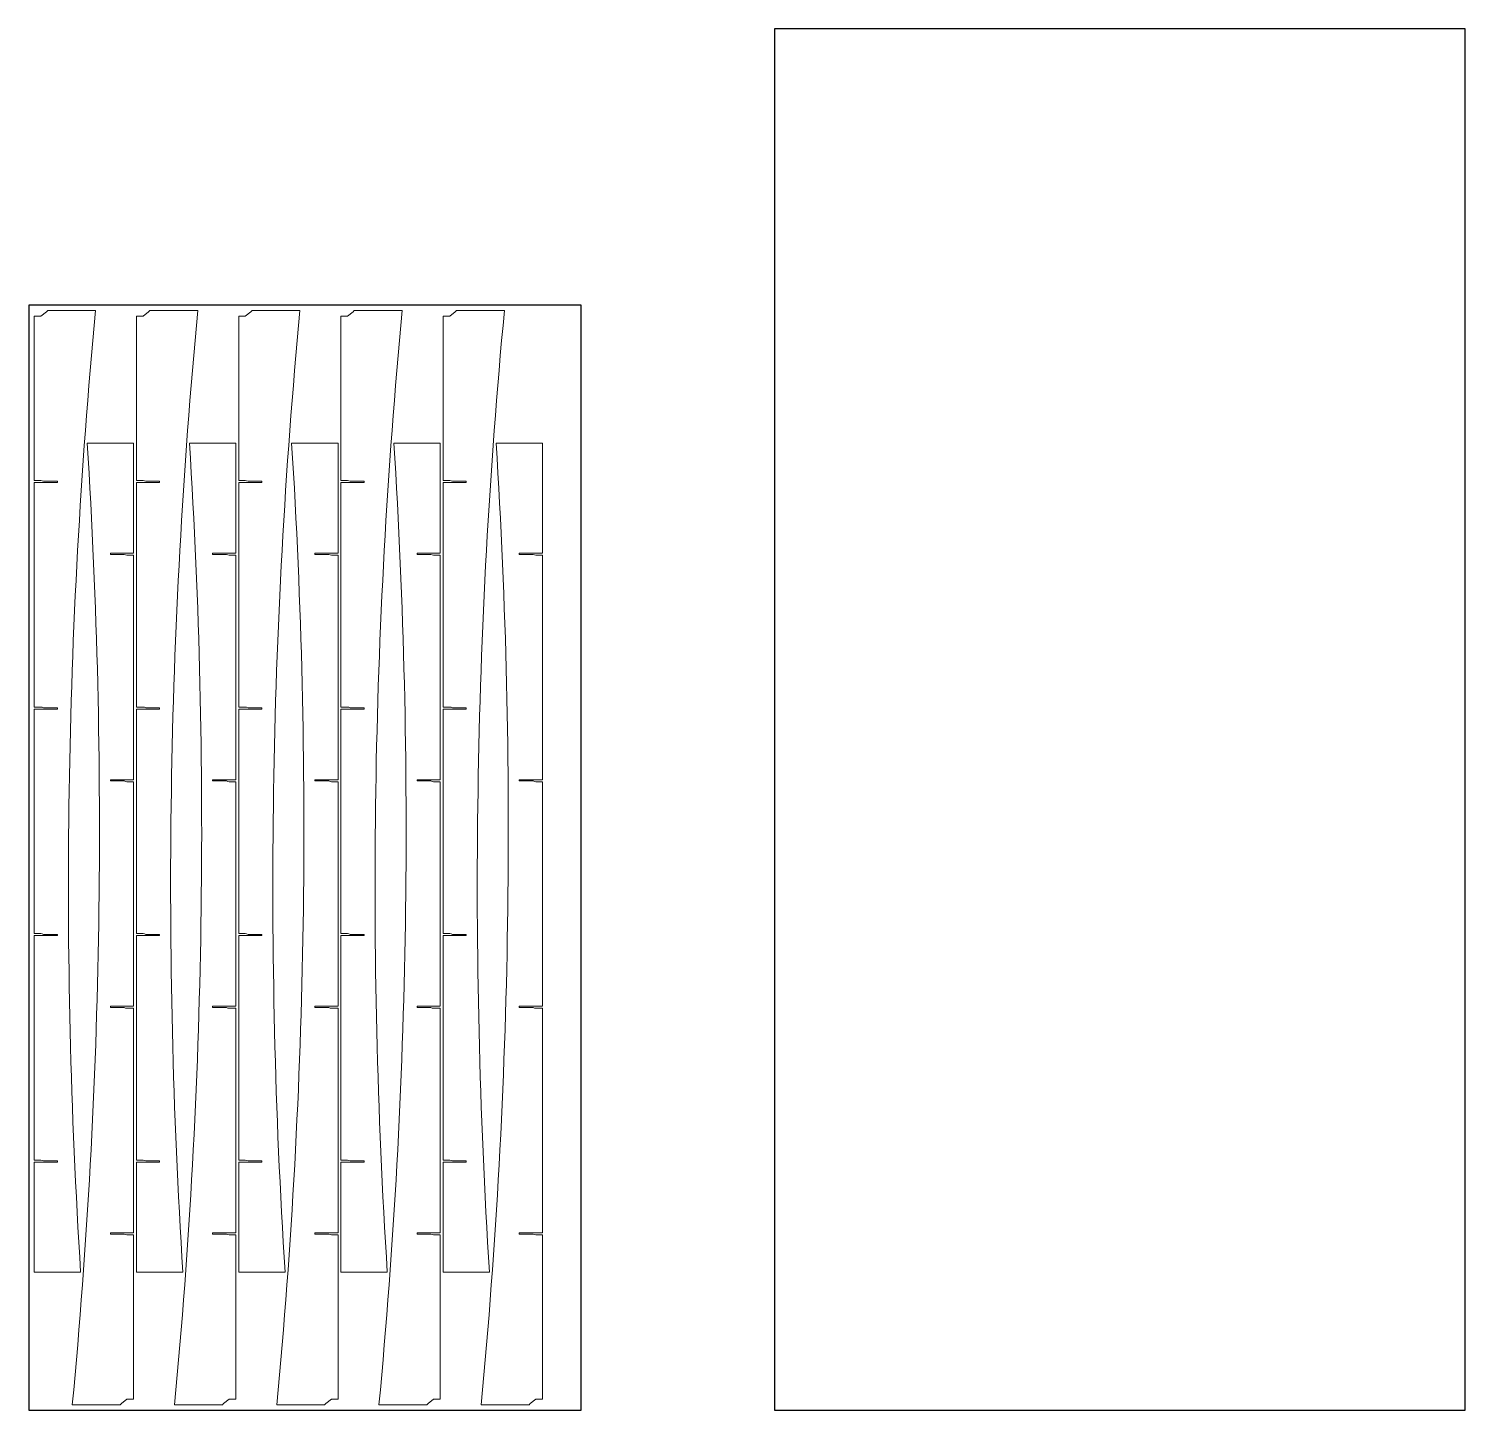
# Model space of a CAD drawing. Header units: inches. Extents: x 142 to 13302, y 211 to 2711.
# Drawn here: x 3442 to 6042, y 211 to 2711 of the extents above; entities that cross this region are included whole.
import ezdxf

# ---------------------------------------------------------------- set-up
doc = ezdxf.new("R2010")
doc.units = ezdxf.units.IN
doc.header["$MEASUREMENT"] = 0
doc.layers.add('IV_OUTER_PROFILE', color=7, linetype='Continuous', lineweight=5)

msp = doc.modelspace()

# ---------------------------------------------------------------- linework, layer by layer
for points in [[(4791.6, 211.4), (6041.6, 211.4), (6041.6, 2711.4), (4791.6, 2711.4)], [(3441.6, 211.4), (4441.6, 211.4), (4441.6, 2211.4), (3441.6, 2211.4)]]:
    msp.add_lwpolyline(points, close=True)
at = {"layer": 'IV_OUTER_PROFILE'}
for p, q in [((3451.6, 2191.4), (3451.6, 1897)), ((3463.6, 2191.4), (3451.6, 2191.4)), ((3473.5, 2199.1), (3463.6, 2191.4)), ((3473.5, 2199.1), (3475.9, 2201.4)), ((3475.9, 2201.4), (3562.5, 2201.4)), ((3636.6, 2191.4), (3636.6, 1897)), ((3648.6, 2191.4), (3636.6, 2191.4)), ((3658.5, 2199.1), (3648.6, 2191.4)), ((3658.5, 2199.1), (3660.9, 2201.4)), ((3660.9, 2201.4), (3747.5, 2201.4)), ((3821.6, 2191.4), (3821.6, 1897)), ((3833.6, 2191.4), (3821.6, 2191.4)), ((3843.5, 2199.1), (3833.6, 2191.4)), ((3843.5, 2199.1), (3845.9, 2201.4)), ((3845.9, 2201.4), (3932.5, 2201.4)), ((4006.6, 2191.4), (4006.6, 1897)), ((4018.6, 2191.4), (4006.6, 2191.4)), ((4028.5, 2199.1), (4018.6, 2191.4)), ((4028.5, 2199.1), (4030.9, 2201.4)), ((4030.9, 2201.4), (4117.5, 2201.4)), ((4191.6, 2191.4), (4191.6, 1897)), ((4203.6, 2191.4), (4191.6, 2191.4)), ((4213.5, 2199.1), (4203.6, 2191.4)), ((4213.5, 2199.1), (4215.9, 2201.4)), ((4215.9, 2201.4), (4302.5, 2201.4)), ((3547.4, 1961.4), (3631.4, 1961.4)), ((3631.4, 1762.5), (3631.4, 1961.4)), ((3732.4, 1961.4), (3816.4, 1961.4)), ((3816.4, 1762.5), (3816.4, 1961.4)), ((3917.4, 1961.4), (4001.4, 1961.4)), ((4001.4, 1762.5), (4001.4, 1961.4)), ((4102.4, 1961.4), (4186.4, 1961.4)), ((4186.4, 1762.5), (4186.4, 1961.4)), ((4287.4, 1961.4), (4371.4, 1961.4)), ((4371.4, 1762.5), (4371.4, 1961.4)), ((3451.6, 1894), (3451.6, 1897)), ((3463.6, 1894), (3451.6, 1894)), ((3493.5, 1890.3), (3451.6, 1890.3)), ((3451.6, 1890.3), (3451.6, 1487)), ((3466, 1893.6), (3463.6, 1894)), ((3468.5, 1892.5), (3466, 1893.6)), ((3468.5, 1892.5), (3470.6, 1892.5)), ((3470.6, 1892.5), (3493.5, 1892.5)), ((3493.5, 1892.5), (3493.5, 1890.3)), ((3636.6, 1894), (3636.6, 1897)), ((3648.6, 1894), (3636.6, 1894)), ((3678.5, 1890.3), (3636.6, 1890.3)), ((3636.6, 1890.3), (3636.6, 1487)), ((3651, 1893.6), (3648.6, 1894)), ((3653.5, 1892.5), (3651, 1893.6)), ((3653.5, 1892.5), (3655.6, 1892.5)), ((3655.6, 1892.5), (3678.5, 1892.5)), ((3678.5, 1892.5), (3678.5, 1890.3)), ((3821.6, 1894), (3821.6, 1897)), ((3833.6, 1894), (3821.6, 1894)), ((3863.5, 1890.3), (3821.6, 1890.3)), ((3821.6, 1890.3), (3821.6, 1487)), ((3836, 1893.6), (3833.6, 1894)), ((3838.5, 1892.5), (3836, 1893.6)), ((3838.5, 1892.5), (3840.6, 1892.5)), ((3840.6, 1892.5), (3863.5, 1892.5)), ((3863.5, 1892.5), (3863.5, 1890.3)), ((4006.6, 1894), (4006.6, 1897)), ((4018.6, 1894), (4006.6, 1894)), ((4048.5, 1890.3), (4006.6, 1890.3)), ((4006.6, 1890.3), (4006.6, 1487)), ((4021, 1893.6), (4018.6, 1894)), ((4023.5, 1892.5), (4021, 1893.6)), ((4023.5, 1892.5), (4025.6, 1892.5)), ((4025.6, 1892.5), (4048.5, 1892.5)), ((4048.5, 1892.5), (4048.5, 1890.3)), ((4191.6, 1894), (4191.6, 1897)), ((4203.6, 1894), (4191.6, 1894)), ((4233.5, 1890.3), (4191.6, 1890.3)), ((4191.6, 1890.3), (4191.6, 1487)), ((4206, 1893.6), (4203.6, 1894)), ((4208.5, 1892.5), (4206, 1893.6)), ((4208.5, 1892.5), (4210.6, 1892.5)), ((4210.6, 1892.5), (4233.5, 1892.5)), ((4233.5, 1892.5), (4233.5, 1890.3)), ((3589.4, 1760.3), (3589.4, 1762.5)), ((3589.4, 1762.5), (3631.4, 1762.5)), ((3612.4, 1760.3), (3589.4, 1760.3)), ((3614.5, 1760.3), (3612.4, 1760.3)), ((3614.5, 1760.3), (3616.9, 1759.3)), ((3616.9, 1759.3), (3619.4, 1758.9)), ((3619.4, 1758.9), (3631.4, 1758.9)), ((3631.4, 1758.9), (3631.4, 1755.9)), ((3631.4, 1352.5), (3631.4, 1755.9)), ((3774.4, 1760.3), (3774.4, 1762.5)), ((3774.4, 1762.5), (3816.4, 1762.5)), ((3797.4, 1760.3), (3774.4, 1760.3)), ((3799.5, 1760.3), (3797.4, 1760.3)), ((3799.5, 1760.3), (3801.9, 1759.3)), ((3801.9, 1759.3), (3804.4, 1758.9)), ((3804.4, 1758.9), (3816.4, 1758.9)), ((3816.4, 1758.9), (3816.4, 1755.9)), ((3816.4, 1352.5), (3816.4, 1755.9)), ((3959.4, 1760.3), (3959.4, 1762.5)), ((3959.4, 1762.5), (4001.4, 1762.5)), ((3982.4, 1760.3), (3959.4, 1760.3)), ((3984.5, 1760.3), (3982.4, 1760.3)), ((3984.5, 1760.3), (3986.9, 1759.3)), ((3986.9, 1759.3), (3989.4, 1758.9)), ((3989.4, 1758.9), (4001.4, 1758.9)), ((4001.4, 1758.9), (4001.4, 1755.9)), ((4001.4, 1352.5), (4001.4, 1755.9)), ((4144.4, 1760.3), (4144.4, 1762.5)), ((4144.4, 1762.5), (4186.4, 1762.5)), ((4167.4, 1760.3), (4144.4, 1760.3)), ((4169.5, 1760.3), (4167.4, 1760.3)), ((4169.5, 1760.3), (4171.9, 1759.3)), ((4171.9, 1759.3), (4174.4, 1758.9)), ((4174.4, 1758.9), (4186.4, 1758.9)), ((4186.4, 1758.9), (4186.4, 1755.9)), ((4186.4, 1352.5), (4186.4, 1755.9)), ((4329.4, 1760.3), (4329.4, 1762.5)), ((4329.4, 1762.5), (4371.4, 1762.5)), ((4352.4, 1760.3), (4329.4, 1760.3)), ((4354.5, 1760.3), (4352.4, 1760.3)), ((4354.5, 1760.3), (4356.9, 1759.3)), ((4356.9, 1759.3), (4359.4, 1758.9)), ((4359.4, 1758.9), (4371.4, 1758.9)), ((4371.4, 1758.9), (4371.4, 1755.9)), ((4371.4, 1352.5), (4371.4, 1755.9)), ((3451.6, 1484), (3451.6, 1487)), ((3463.6, 1484), (3451.6, 1484)), ((3466, 1483.6), (3463.6, 1484)), ((3468.5, 1482.5), (3466, 1483.6)), ((3468.5, 1482.5), (3470.6, 1482.5)), ((3470.6, 1482.5), (3493.5, 1482.5)), ((3493.5, 1482.5), (3493.5, 1480.3)), ((3636.6, 1484), (3636.6, 1487)), ((3648.6, 1484), (3636.6, 1484)), ((3651, 1483.6), (3648.6, 1484)), ((3653.5, 1482.5), (3651, 1483.6)), ((3653.5, 1482.5), (3655.6, 1482.5)), ((3655.6, 1482.5), (3678.5, 1482.5)), ((3678.5, 1482.5), (3678.5, 1480.3)), ((3821.6, 1484), (3821.6, 1487)), ((3833.6, 1484), (3821.6, 1484)), ((3836, 1483.6), (3833.6, 1484)), ((3838.5, 1482.5), (3836, 1483.6)), ((3838.5, 1482.5), (3840.6, 1482.5)), ((3840.6, 1482.5), (3863.5, 1482.5)), ((3863.5, 1482.5), (3863.5, 1480.3)), ((4006.6, 1484), (4006.6, 1487)), ((4018.6, 1484), (4006.6, 1484)), ((4021, 1483.6), (4018.6, 1484)), ((4023.5, 1482.5), (4021, 1483.6)), ((4023.5, 1482.5), (4025.6, 1482.5)), ((4025.6, 1482.5), (4048.5, 1482.5)), ((4048.5, 1482.5), (4048.5, 1480.3)), ((4191.6, 1484), (4191.6, 1487)), ((4203.6, 1484), (4191.6, 1484)), ((4206, 1483.6), (4203.6, 1484)), ((4208.5, 1482.5), (4206, 1483.6)), ((4208.5, 1482.5), (4210.6, 1482.5)), ((4210.6, 1482.5), (4233.5, 1482.5)), ((4233.5, 1482.5), (4233.5, 1480.3)), ((3493.5, 1480.3), (3451.6, 1480.3)), ((3451.6, 1480.3), (3451.6, 1077)), ((3678.5, 1480.3), (3636.6, 1480.3)), ((3636.6, 1480.3), (3636.6, 1077)), ((3863.5, 1480.3), (3821.6, 1480.3)), ((3821.6, 1480.3), (3821.6, 1077)), ((4048.5, 1480.3), (4006.6, 1480.3)), ((4006.6, 1480.3), (4006.6, 1077)), ((4233.5, 1480.3), (4191.6, 1480.3)), ((4191.6, 1480.3), (4191.6, 1077)), ((3589.4, 1350.3), (3589.4, 1352.5)), ((3589.4, 1352.5), (3631.4, 1352.5)), ((3774.4, 1350.3), (3774.4, 1352.5)), ((3774.4, 1352.5), (3816.4, 1352.5)), ((3959.4, 1350.3), (3959.4, 1352.5)), ((3959.4, 1352.5), (4001.4, 1352.5)), ((4144.4, 1350.3), (4144.4, 1352.5)), ((4144.4, 1352.5), (4186.4, 1352.5)), ((4329.4, 1350.3), (4329.4, 1352.5)), ((4329.4, 1352.5), (4371.4, 1352.5)), ((3612.4, 1350.3), (3589.4, 1350.3)), ((3614.5, 1350.3), (3612.4, 1350.3)), ((3614.5, 1350.3), (3616.9, 1349.3)), ((3616.9, 1349.3), (3619.4, 1348.9)), ((3619.4, 1348.9), (3631.4, 1348.9)), ((3631.4, 1348.9), (3631.4, 1345.9)), ((3631.4, 942.5), (3631.4, 1345.9)), ((3797.4, 1350.3), (3774.4, 1350.3)), ((3799.5, 1350.3), (3797.4, 1350.3)), ((3799.5, 1350.3), (3801.9, 1349.3)), ((3801.9, 1349.3), (3804.4, 1348.9)), ((3804.4, 1348.9), (3816.4, 1348.9)), ((3816.4, 1348.9), (3816.4, 1345.9)), ((3816.4, 942.5), (3816.4, 1345.9)), ((3982.4, 1350.3), (3959.4, 1350.3)), ((3984.5, 1350.3), (3982.4, 1350.3)), ((3984.5, 1350.3), (3986.9, 1349.3)), ((3986.9, 1349.3), (3989.4, 1348.9)), ((3989.4, 1348.9), (4001.4, 1348.9)), ((4001.4, 1348.9), (4001.4, 1345.9)), ((4001.4, 942.5), (4001.4, 1345.9)), ((4167.4, 1350.3), (4144.4, 1350.3)), ((4169.5, 1350.3), (4167.4, 1350.3)), ((4169.5, 1350.3), (4171.9, 1349.3)), ((4171.9, 1349.3), (4174.4, 1348.9)), ((4174.4, 1348.9), (4186.4, 1348.9)), ((4186.4, 1348.9), (4186.4, 1345.9)), ((4186.4, 942.5), (4186.4, 1345.9)), ((4352.4, 1350.3), (4329.4, 1350.3)), ((4354.5, 1350.3), (4352.4, 1350.3)), ((4354.5, 1350.3), (4356.9, 1349.3)), ((4356.9, 1349.3), (4359.4, 1348.9)), ((4359.4, 1348.9), (4371.4, 1348.9)), ((4371.4, 1348.9), (4371.4, 1345.9)), ((4371.4, 942.5), (4371.4, 1345.9)), ((3451.6, 1074), (3451.6, 1077)), ((3463.6, 1074), (3451.6, 1074)), ((3493.5, 1070.3), (3451.6, 1070.3)), ((3451.6, 1070.3), (3451.6, 667)), ((3466, 1073.6), (3463.6, 1074)), ((3468.5, 1072.5), (3466, 1073.6)), ((3468.5, 1072.5), (3470.6, 1072.5)), ((3470.6, 1072.5), (3493.5, 1072.5)), ((3493.5, 1072.5), (3493.5, 1070.3)), ((3636.6, 1074), (3636.6, 1077)), ((3648.6, 1074), (3636.6, 1074)), ((3678.5, 1070.3), (3636.6, 1070.3)), ((3636.6, 1070.3), (3636.6, 667)), ((3651, 1073.6), (3648.6, 1074)), ((3653.5, 1072.5), (3651, 1073.6)), ((3653.5, 1072.5), (3655.6, 1072.5)), ((3655.6, 1072.5), (3678.5, 1072.5)), ((3678.5, 1072.5), (3678.5, 1070.3)), ((3821.6, 1074), (3821.6, 1077)), ((3833.6, 1074), (3821.6, 1074)), ((3863.5, 1070.3), (3821.6, 1070.3)), ((3821.6, 1070.3), (3821.6, 667)), ((3836, 1073.6), (3833.6, 1074)), ((3838.5, 1072.5), (3836, 1073.6)), ((3838.5, 1072.5), (3840.6, 1072.5)), ((3840.6, 1072.5), (3863.5, 1072.5)), ((3863.5, 1072.5), (3863.5, 1070.3)), ((4006.6, 1074), (4006.6, 1077)), ((4018.6, 1074), (4006.6, 1074)), ((4048.5, 1070.3), (4006.6, 1070.3)), ((4006.6, 1070.3), (4006.6, 667)), ((4021, 1073.6), (4018.6, 1074)), ((4023.5, 1072.5), (4021, 1073.6)), ((4023.5, 1072.5), (4025.6, 1072.5)), ((4025.6, 1072.5), (4048.5, 1072.5)), ((4048.5, 1072.5), (4048.5, 1070.3)), ((4191.6, 1074), (4191.6, 1077)), ((4203.6, 1074), (4191.6, 1074)), ((4233.5, 1070.3), (4191.6, 1070.3)), ((4191.6, 1070.3), (4191.6, 667)), ((4206, 1073.6), (4203.6, 1074)), ((4208.5, 1072.5), (4206, 1073.6)), ((4208.5, 1072.5), (4210.6, 1072.5)), ((4210.6, 1072.5), (4233.5, 1072.5)), ((4233.5, 1072.5), (4233.5, 1070.3)), ((3589.4, 940.3), (3589.4, 942.5)), ((3589.4, 942.5), (3631.4, 942.5)), ((3612.4, 940.3), (3589.4, 940.3)), ((3614.5, 940.3), (3612.4, 940.3)), ((3614.5, 940.3), (3616.9, 939.3)), ((3616.9, 939.3), (3619.4, 938.9)), ((3619.4, 938.9), (3631.4, 938.9)), ((3631.4, 938.9), (3631.4, 935.9)), ((3774.4, 940.3), (3774.4, 942.5)), ((3774.4, 942.5), (3816.4, 942.5)), ((3797.4, 940.3), (3774.4, 940.3)), ((3799.5, 940.3), (3797.4, 940.3)), ((3799.5, 940.3), (3801.9, 939.3)), ((3801.9, 939.3), (3804.4, 938.9)), ((3804.4, 938.9), (3816.4, 938.9)), ((3816.4, 938.9), (3816.4, 935.9)), ((3959.4, 940.3), (3959.4, 942.5)), ((3959.4, 942.5), (4001.4, 942.5)), ((3982.4, 940.3), (3959.4, 940.3)), ((3984.5, 940.3), (3982.4, 940.3)), ((3984.5, 940.3), (3986.9, 939.3)), ((3986.9, 939.3), (3989.4, 938.9)), ((3989.4, 938.9), (4001.4, 938.9)), ((4001.4, 938.9), (4001.4, 935.9)), ((4144.4, 940.3), (4144.4, 942.5)), ((4144.4, 942.5), (4186.4, 942.5)), ((4167.4, 940.3), (4144.4, 940.3)), ((4169.5, 940.3), (4167.4, 940.3)), ((4169.5, 940.3), (4171.9, 939.3)), ((4171.9, 939.3), (4174.4, 938.9)), ((4174.4, 938.9), (4186.4, 938.9)), ((4186.4, 938.9), (4186.4, 935.9)), ((4329.4, 940.3), (4329.4, 942.5)), ((4329.4, 942.5), (4371.4, 942.5)), ((4352.4, 940.3), (4329.4, 940.3)), ((4354.5, 940.3), (4352.4, 940.3)), ((4354.5, 940.3), (4356.9, 939.3)), ((4356.9, 939.3), (4359.4, 938.9)), ((4359.4, 938.9), (4371.4, 938.9)), ((4371.4, 938.9), (4371.4, 935.9)), ((3631.4, 532.5), (3631.4, 935.9)), ((3816.4, 532.5), (3816.4, 935.9)), ((4001.4, 532.5), (4001.4, 935.9)), ((4186.4, 532.5), (4186.4, 935.9)), ((4371.4, 532.5), (4371.4, 935.9)), ((3451.6, 664), (3451.6, 667)), ((3463.6, 664), (3451.6, 664)), ((3493.5, 660.3), (3451.6, 660.3)), ((3451.6, 660.3), (3451.6, 461.4)), ((3466, 663.6), (3463.6, 664)), ((3468.5, 662.5), (3466, 663.6)), ((3468.5, 662.5), (3470.6, 662.5)), ((3470.6, 662.5), (3493.5, 662.5)), ((3493.5, 662.5), (3493.5, 660.3)), ((3636.6, 664), (3636.6, 667)), ((3648.6, 664), (3636.6, 664)), ((3678.5, 660.3), (3636.6, 660.3)), ((3636.6, 660.3), (3636.6, 461.4)), ((3651, 663.6), (3648.6, 664)), ((3653.5, 662.5), (3651, 663.6)), ((3653.5, 662.5), (3655.6, 662.5)), ((3655.6, 662.5), (3678.5, 662.5)), ((3678.5, 662.5), (3678.5, 660.3)), ((3821.6, 664), (3821.6, 667)), ((3833.6, 664), (3821.6, 664)), ((3863.5, 660.3), (3821.6, 660.3)), ((3821.6, 660.3), (3821.6, 461.4)), ((3836, 663.6), (3833.6, 664)), ((3838.5, 662.5), (3836, 663.6)), ((3838.5, 662.5), (3840.6, 662.5)), ((3840.6, 662.5), (3863.5, 662.5)), ((3863.5, 662.5), (3863.5, 660.3)), ((4006.6, 664), (4006.6, 667)), ((4018.6, 664), (4006.6, 664)), ((4048.5, 660.3), (4006.6, 660.3)), ((4006.6, 660.3), (4006.6, 461.4)), ((4021, 663.6), (4018.6, 664)), ((4023.5, 662.5), (4021, 663.6)), ((4023.5, 662.5), (4025.6, 662.5)), ((4025.6, 662.5), (4048.5, 662.5)), ((4048.5, 662.5), (4048.5, 660.3)), ((4191.6, 664), (4191.6, 667)), ((4203.6, 664), (4191.6, 664)), ((4233.5, 660.3), (4191.6, 660.3)), ((4191.6, 660.3), (4191.6, 461.4)), ((4206, 663.6), (4203.6, 664)), ((4208.5, 662.5), (4206, 663.6)), ((4208.5, 662.5), (4210.6, 662.5)), ((4210.6, 662.5), (4233.5, 662.5)), ((4233.5, 662.5), (4233.5, 660.3)), ((3589.4, 530.3), (3589.4, 532.5)), ((3589.4, 532.5), (3631.4, 532.5)), ((3612.4, 530.3), (3589.4, 530.3)), ((3614.5, 530.3), (3612.4, 530.3)), ((3614.5, 530.3), (3616.9, 529.3)), ((3616.9, 529.3), (3619.4, 528.9)), ((3619.4, 528.9), (3631.4, 528.9)), ((3631.4, 528.9), (3631.4, 525.9)), ((3631.4, 231.4), (3631.4, 525.9)), ((3774.4, 530.3), (3774.4, 532.5)), ((3774.4, 532.5), (3816.4, 532.5)), ((3797.4, 530.3), (3774.4, 530.3)), ((3799.5, 530.3), (3797.4, 530.3)), ((3799.5, 530.3), (3801.9, 529.3)), ((3801.9, 529.3), (3804.4, 528.9)), ((3804.4, 528.9), (3816.4, 528.9)), ((3816.4, 528.9), (3816.4, 525.9)), ((3816.4, 231.4), (3816.4, 525.9)), ((3959.4, 530.3), (3959.4, 532.5)), ((3959.4, 532.5), (4001.4, 532.5)), ((3982.4, 530.3), (3959.4, 530.3)), ((3984.5, 530.3), (3982.4, 530.3)), ((3984.5, 530.3), (3986.9, 529.3)), ((3986.9, 529.3), (3989.4, 528.9)), ((3989.4, 528.9), (4001.4, 528.9)), ((4001.4, 528.9), (4001.4, 525.9)), ((4001.4, 231.4), (4001.4, 525.9)), ((4144.4, 530.3), (4144.4, 532.5)), ((4144.4, 532.5), (4186.4, 532.5)), ((4167.4, 530.3), (4144.4, 530.3)), ((4169.5, 530.3), (4167.4, 530.3)), ((4169.5, 530.3), (4171.9, 529.3)), ((4171.9, 529.3), (4174.4, 528.9)), ((4174.4, 528.9), (4186.4, 528.9)), ((4186.4, 528.9), (4186.4, 525.9)), ((4186.4, 231.4), (4186.4, 525.9)), ((4329.4, 530.3), (4329.4, 532.5)), ((4329.4, 532.5), (4371.4, 532.5)), ((4352.4, 530.3), (4329.4, 530.3)), ((4354.5, 530.3), (4352.4, 530.3)), ((4354.5, 530.3), (4356.9, 529.3)), ((4356.9, 529.3), (4359.4, 528.9)), ((4359.4, 528.9), (4371.4, 528.9)), ((4371.4, 528.9), (4371.4, 525.9)), ((4371.4, 231.4), (4371.4, 525.9)), ((3535.5, 461.4), (3451.6, 461.4)), ((3720.5, 461.4), (3636.6, 461.4)), ((3905.5, 461.4), (3821.6, 461.4)), ((4090.5, 461.4), (4006.6, 461.4)), ((4275.5, 461.4), (4191.6, 461.4)), ((3607.1, 221.4), (3520.4, 221.4)), ((3609.4, 223.7), (3607.1, 221.4)), ((3609.4, 223.7), (3619.4, 231.4)), ((3619.4, 231.4), (3631.4, 231.4)), ((3792.1, 221.4), (3705.4, 221.4)), ((3794.4, 223.7), (3792.1, 221.4)), ((3794.4, 223.7), (3804.4, 231.4)), ((3804.4, 231.4), (3816.4, 231.4)), ((3977.1, 221.4), (3890.4, 221.4)), ((3979.4, 223.7), (3977.1, 221.4)), ((3979.4, 223.7), (3989.4, 231.4)), ((3989.4, 231.4), (4001.4, 231.4)), ((4162.1, 221.4), (4075.4, 221.4)), ((4164.4, 223.7), (4162.1, 221.4)), ((4164.4, 223.7), (4174.4, 231.4)), ((4174.4, 231.4), (4186.4, 231.4)), ((4347.1, 221.4), (4260.4, 221.4)), ((4349.4, 223.7), (4347.1, 221.4)), ((4349.4, 223.7), (4359.4, 231.4)), ((4359.4, 231.4), (4371.4, 231.4))]:
    msp.add_line(p, q, dxfattribs=at)
for centre, start, end in [((14566.4, 1160.5), 174.59594, 183.62606), ((14751.4, 1160.5), 174.59594, 183.62606), ((14936.4, 1160.5), 174.59594, 183.62606), ((15121.4, 1160.5), 174.59594, 183.62606), ((15306.4, 1160.5), 174.59594, 183.62606), ((-7483.4, 1262.4), 354.59594, 3.62606), ((-7298.4, 1262.4), 354.59594, 3.62606), ((-7113.4, 1262.4), 354.59594, 3.62606), ((-6928.4, 1262.4), 354.59594, 3.62606), ((-6743.4, 1262.4), 354.59594, 3.62606)]:
    msp.add_arc(centre, 11053, start, end, dxfattribs=at)

doc.saveas('drawing.dxf')
